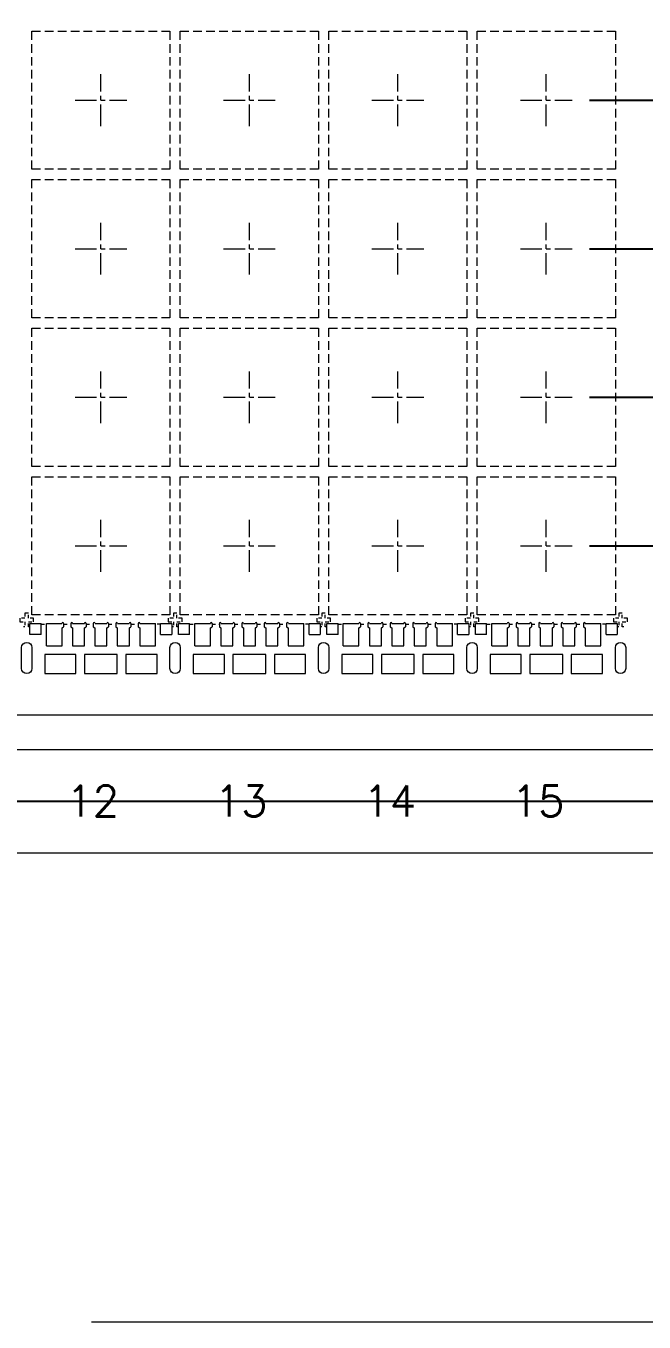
# Model space of a CAD drawing. Header units: millimetres. Extents: x -176 to -53, y -166 to -6.
# Drawn here: x -97.49 to -79.59, y -108.01 to -70.49 of the extents above; entities that cross this region are included whole.
import ezdxf

# ---------------------------------------------------------------- set-up
doc = ezdxf.new("R2010")
doc.units = ezdxf.units.MM
for name, pattern in [('CENTER', [2, 1.25, -0.25, 0.25, -0.25]), ('DASHED', [0.75, 0.5, -0.25]), ('HIDDEN', [0.375, 0.25, -0.125])]:
    doc.linetypes.add(name, pattern=pattern)
doc.layers.get('Defpoints').update_dxf_attribs({"lineweight": 18})
for name, color, linetype, lineweight in [('1', 7, 'Continuous', 18), ('1D', 4, 'Continuous', 18), ('Pkg', 2, 'DASHED', 9)]:
    doc.layers.add(name, color=color, linetype=linetype, lineweight=lineweight)
doc.layers.add('标注', color=4, linetype='Continuous')
doc.styles.add('宋体', font='SimSun.ttf')
doc.dimstyles.new('St. ZB', dxfattribs={"dimtxt": 1.25, "dimasz": 0.8, "dimexe": 0.3, "dimexo": 0.2, "dimgap": 0.3, "dimtad": 0, "dimdec": 3, "dimzin": 0, "dimdsep": 46, "dimtxsty": '宋体', "dimcen": 0.09, "dimdle": 1.6, "dimclrd": 7, "dimclre": 1, "dimclrt": 256, "dimadec": 0, "dimazin": 0, "dimtfac": 1, "dimtdec": 3, "dimtmove": 0, "dimatfit": 3, "dimfxl": 1, "dimtolj": 1, "dimtzin": 0, "dimarcsym": 0})

# ---------------------------------------------------------------- blocks, each defined once
blk = doc.blocks.new('*D11')
at = {"layer": 'Defpoints', "color": 0, "transparency": 16777216}
for p in [(1771.333, 712.452), (1802.133, 657.764), (1813.641, 657.764)]:
    blk.add_point(p, dxfattribs=at)
at = {"layer": '标注', "color": 1, "linetype": 'Continuous', "lineweight": -2, "transparency": 16777216}
blk.add_line((1802.633, 657.764), (1813.641, 657.764), dxfattribs=at)
at = {"layer": '标注', "lineweight": 5, "transparency": 16777216, "insert": (1816.503, 657.764), "char_height": 1.25, "attachment_point": 5, "style": '宋体'}
blk.add_mtext('\\A1;54.688', dxfattribs=at)
blk = doc.blocks.new('*D12')
at = {"layer": 'Defpoints', "color": 0, "transparency": 16777216}
for p in [(1771.333, 712.452), (1802.133, 653.464), (1813.641, 653.464)]:
    blk.add_point(p, dxfattribs=at)
at = {"layer": '标注', "color": 1, "linetype": 'Continuous', "lineweight": -2, "transparency": 16777216}
blk.add_line((1802.633, 653.464), (1813.641, 653.464), dxfattribs=at)
at = {"layer": '标注', "lineweight": 5, "transparency": 16777216, "insert": (1816.503, 653.464), "char_height": 1.25, "attachment_point": 5, "style": '宋体'}
blk.add_mtext('\\A1;58.988', dxfattribs=at)
blk = doc.blocks.new('*D13')
at = {"layer": 'Defpoints', "color": 0, "transparency": 16777216}
for p in [(1771.333, 712.452), (1802.133, 649.164), (1813.641, 649.164)]:
    blk.add_point(p, dxfattribs=at)
at = {"layer": '标注', "color": 1, "linetype": 'Continuous', "lineweight": -2, "transparency": 16777216}
blk.add_line((1802.633, 649.164), (1813.641, 649.164), dxfattribs=at)
at = {"layer": '标注', "lineweight": 5, "transparency": 16777216, "insert": (1816.514, 649.164), "char_height": 1.25, "attachment_point": 5, "style": '宋体'}
blk.add_mtext('\\A1;63.288', dxfattribs=at)
blk = doc.blocks.new('*D14')
at = {"layer": 'Defpoints', "color": 0, "transparency": 16777216}
for p in [(1771.333, 712.452), (1802.133, 644.864), (1813.641, 644.864)]:
    blk.add_point(p, dxfattribs=at)
at = {"layer": '标注', "color": 1, "linetype": 'Continuous', "lineweight": -2, "transparency": 16777216}
blk.add_line((1802.633, 644.864), (1813.641, 644.864), dxfattribs=at)
at = {"layer": '标注', "lineweight": 5, "transparency": 16777216, "insert": (1816.514, 644.864), "char_height": 1.25, "attachment_point": 5, "style": '宋体'}
blk.add_mtext('\\A1;67.588', dxfattribs=at)
blk = doc.blocks.new('*D49')
at = {"layer": 'Defpoints', "color": 0, "transparency": 16777216}
for p in [(1771.333, 712.452), (1769.908, 637.476), (1813.889, 636.875)]:
    blk.add_point(p, dxfattribs=at)
at = {"layer": '标注', "color": 1, "linetype": 'Continuous', "lineweight": -2, "transparency": 16777216}
for p, q in [((1770.408, 637.476), (1810.689, 637.476)), ((1810.689, 637.476), (1812.289, 636.875)), ((1812.289, 636.875), (1813.889, 636.875))]:
    blk.add_line(p, q, dxfattribs=at)
at = {"layer": '标注', "lineweight": 5, "transparency": 16777216, "insert": (1816.755, 636.875), "char_height": 1.25, "attachment_point": 5, "style": '宋体'}
blk.add_mtext('\\A1;74.976', dxfattribs=at)

msp = doc.modelspace()

# ---------------------------------------------------------------- linework, layer by layer
at = {"color": 1, "linetype": 'CENTER', "lineweight": 5, "ltscale": 0.5}
for p, q in [((-95.3178, -73.3891), (-95.3178, -71.8891)), ((-91.0178, -73.3891), (-91.0178, -71.8891)), ((-86.7178, -73.3891), (-86.7178, -71.8891)), ((-82.4178, -73.3891), (-82.4178, -71.8891)), ((-96.0678, -72.6391), (-94.5678, -72.6391)), ((-91.7678, -72.6391), (-90.2678, -72.6391)), ((-87.4678, -72.6391), (-85.9678, -72.6391)), ((-83.1678, -72.6391), (-81.6678, -72.6391)), ((-95.3178, -77.6891), (-95.3178, -76.1891)), ((-91.0178, -77.6891), (-91.0178, -76.1891)), ((-86.7178, -77.6891), (-86.7178, -76.1891)), ((-82.4178, -77.6891), (-82.4178, -76.1891)), ((-96.0678, -76.9391), (-94.5678, -76.9391)), ((-91.7678, -76.9391), (-90.2678, -76.9391)), ((-87.4678, -76.9391), (-85.9678, -76.9391)), ((-83.1678, -76.9391), (-81.6678, -76.9391)), ((-95.3178, -81.9891), (-95.3178, -80.4891)), ((-91.0178, -81.9891), (-91.0178, -80.4891)), ((-86.7178, -81.9891), (-86.7178, -80.4891)), ((-82.4178, -81.9891), (-82.4178, -80.4891)), ((-96.0678, -81.2391), (-94.5678, -81.2391)), ((-91.7678, -81.2391), (-90.2678, -81.2391)), ((-87.4678, -81.2391), (-85.9678, -81.2391)), ((-83.1678, -81.2391), (-81.6678, -81.2391)), ((-95.3178, -86.2891), (-95.3178, -84.7891)), ((-91.0178, -86.2891), (-91.0178, -84.7891)), ((-86.7178, -86.2891), (-86.7178, -84.7891)), ((-82.4178, -86.2891), (-82.4178, -84.7891)), ((-96.0678, -85.5391), (-94.5678, -85.5391)), ((-91.7678, -85.5391), (-90.2678, -85.5391)), ((-87.4678, -85.5391), (-85.9678, -85.5391)), ((-83.1678, -85.5391), (-81.6678, -85.5391))]:
    msp.add_line(p, q, dxfattribs=at)
at = {"layer": '1', "linetype": 'Continuous', "lineweight": 5}
for p, q in [((-97.0478, -88.1091), (-97.0478, -87.7841)), ((-96.8978, -88.4391), (-96.8978, -87.7841)), ((-96.3978, -87.7841), (-96.3978, -87.8891)), ((-96.1878, -87.7841), (-96.1878, -87.8891)), ((-95.7478, -87.7841), (-95.7478, -87.8891)), ((-95.5378, -87.7841), (-95.5378, -87.8891)), ((-95.0978, -87.7841), (-95.0978, -87.8891)), ((-94.8878, -87.7841), (-94.8878, -87.8891)), ((-94.4478, -87.7841), (-94.4478, -87.8891)), ((-94.2378, -87.7841), (-94.2378, -87.8891)), ((-93.7378, -88.4391), (-93.7378, -87.7841)), ((-93.5878, -88.1091), (-93.5878, -87.7841)), ((-92.7478, -88.1091), (-92.7478, -87.7841)), ((-92.5978, -88.4391), (-92.5978, -87.7841)), ((-92.0978, -87.7841), (-92.0978, -87.8891)), ((-91.8878, -87.7841), (-91.8878, -87.8891)), ((-91.4478, -87.7841), (-91.4478, -87.8891)), ((-91.2378, -87.7841), (-91.2378, -87.8891)), ((-90.7978, -87.7841), (-90.7978, -87.8891)), ((-90.5878, -87.7841), (-90.5878, -87.8891)), ((-90.1478, -87.7841), (-90.1478, -87.8891)), ((-89.9378, -87.7841), (-89.9378, -87.8891)), ((-89.4378, -88.4391), (-89.4378, -87.7841)), ((-89.2878, -88.1091), (-89.2878, -87.7841)), ((-88.4478, -88.1091), (-88.4478, -87.7841)), ((-88.2978, -88.4391), (-88.2978, -87.7841)), ((-87.7978, -87.7841), (-87.7978, -87.8891)), ((-87.5878, -87.7841), (-87.5878, -87.8891)), ((-87.1478, -87.7841), (-87.1478, -87.8891)), ((-86.9378, -87.7841), (-86.9378, -87.8891)), ((-86.4978, -87.7841), (-86.4978, -87.8891)), ((-86.2878, -87.7841), (-86.2878, -87.8891)), ((-85.8478, -87.7841), (-85.8478, -87.8891)), ((-85.6378, -87.7841), (-85.6378, -87.8891)), ((-85.1378, -88.4391), (-85.1378, -87.7841)), ((-84.9878, -88.1091), (-84.9878, -87.7841)), ((-84.1478, -88.1091), (-84.1478, -87.7841)), ((-83.9978, -88.4391), (-83.9978, -87.7841)), ((-83.4978, -87.7841), (-83.4978, -87.8891)), ((-83.2878, -87.7841), (-83.2878, -87.8891)), ((-82.8478, -87.7841), (-82.8478, -87.8891)), ((-82.6378, -87.7841), (-82.6378, -87.8891)), ((-82.1978, -87.7841), (-82.1978, -87.8891)), ((-81.9878, -87.7841), (-81.9878, -87.8891)), ((-81.5478, -87.7841), (-81.5478, -87.8891)), ((-81.3378, -87.7841), (-81.3378, -87.8891)), ((-80.8378, -88.4391), (-80.8378, -87.7841)), ((-80.6878, -88.1091), (-80.6878, -87.7841)), ((-97.0478, -88.1091), (-97.3728, -88.1091)), ((-96.4428, -87.9128), (-96.3978, -87.8891)), ((-96.4428, -88.4391), (-96.4428, -87.9128)), ((-96.1878, -87.8891), (-96.1428, -87.9128)), ((-96.1428, -87.9128), (-96.1428, -88.4391)), ((-95.7928, -87.9128), (-95.7478, -87.8891)), ((-95.7928, -88.4391), (-95.7928, -87.9128)), ((-95.5378, -87.8891), (-95.4928, -87.9128)), ((-95.4928, -87.9128), (-95.4928, -88.4391)), ((-95.1428, -87.9128), (-95.0978, -87.8891)), ((-95.1428, -88.4391), (-95.1428, -87.9128)), ((-94.8878, -87.8891), (-94.8428, -87.9128)), ((-94.8428, -87.9128), (-94.8428, -88.4391)), ((-94.4928, -87.9128), (-94.4478, -87.8891)), ((-94.4928, -88.4391), (-94.4928, -87.9128)), ((-94.2378, -87.8891), (-94.1928, -87.9128)), ((-94.1928, -87.9128), (-94.1928, -88.4391)), ((-93.5878, -88.1091), (-93.2628, -88.1091)), ((-92.7478, -88.1091), (-93.0728, -88.1091)), ((-92.1428, -87.9128), (-92.0978, -87.8891)), ((-92.1428, -88.4391), (-92.1428, -87.9128)), ((-91.8878, -87.8891), (-91.8428, -87.9128)), ((-91.8428, -87.9128), (-91.8428, -88.4391)), ((-91.4928, -87.9128), (-91.4478, -87.8891)), ((-91.4928, -88.4391), (-91.4928, -87.9128)), ((-91.2378, -87.8891), (-91.1928, -87.9128)), ((-91.1928, -87.9128), (-91.1928, -88.4391)), ((-90.8428, -87.9128), (-90.7978, -87.8891)), ((-90.8428, -88.4391), (-90.8428, -87.9128)), ((-90.5878, -87.8891), (-90.5428, -87.9128)), ((-90.5428, -87.9128), (-90.5428, -88.4391)), ((-90.1928, -87.9128), (-90.1478, -87.8891)), ((-90.1928, -88.4391), (-90.1928, -87.9128)), ((-89.9378, -87.8891), (-89.8928, -87.9128)), ((-89.8928, -87.9128), (-89.8928, -88.4391)), ((-89.2878, -88.1091), (-88.9628, -88.1091)), ((-88.4478, -88.1091), (-88.7728, -88.1091)), ((-87.8428, -87.9128), (-87.7978, -87.8891)), ((-87.8428, -88.4391), (-87.8428, -87.9128)), ((-87.5878, -87.8891), (-87.5428, -87.9128)), ((-87.5428, -87.9128), (-87.5428, -88.4391)), ((-87.1928, -87.9128), (-87.1478, -87.8891)), ((-87.1928, -88.4391), (-87.1928, -87.9128)), ((-86.9378, -87.8891), (-86.8928, -87.9128)), ((-86.8928, -87.9128), (-86.8928, -88.4391)), ((-86.5428, -87.9128), (-86.4978, -87.8891)), ((-86.5428, -88.4391), (-86.5428, -87.9128)), ((-86.2878, -87.8891), (-86.2428, -87.9128)), ((-86.2428, -87.9128), (-86.2428, -88.4391)), ((-85.8928, -87.9128), (-85.8478, -87.8891)), ((-85.8928, -88.4391), (-85.8928, -87.9128)), ((-85.6378, -87.8891), (-85.5928, -87.9128)), ((-85.5928, -87.9128), (-85.5928, -88.4391)), ((-84.9878, -88.1091), (-84.6628, -88.1091)), ((-84.1478, -88.1091), (-84.4728, -88.1091)), ((-83.5428, -87.9128), (-83.4978, -87.8891)), ((-83.5428, -88.4391), (-83.5428, -87.9128)), ((-83.2878, -87.8891), (-83.2428, -87.9128)), ((-83.2428, -87.9128), (-83.2428, -88.4391)), ((-82.8928, -87.9128), (-82.8478, -87.8891)), ((-82.8928, -88.4391), (-82.8928, -87.9128)), ((-82.6378, -87.8891), (-82.5928, -87.9128)), ((-82.5928, -87.9128), (-82.5928, -88.4391)), ((-82.2428, -87.9128), (-82.1978, -87.8891)), ((-82.2428, -88.4391), (-82.2428, -87.9128)), ((-81.9878, -87.8891), (-81.9428, -87.9128)), ((-81.9428, -87.9128), (-81.9428, -88.4391)), ((-81.5928, -87.9128), (-81.5478, -87.8891)), ((-81.5928, -88.4391), (-81.5928, -87.9128)), ((-81.3378, -87.8891), (-81.2928, -87.9128)), ((-81.2928, -87.9128), (-81.2928, -88.4391)), ((-80.6878, -88.1091), (-80.3628, -88.1091))]:
    msp.add_line(p, q, dxfattribs=at)
at = {"layer": '1', "lineweight": 5}
for p, q in [((-96.8978, -88.4391), (-96.4428, -88.4391)), ((-96.1428, -88.4391), (-95.7928, -88.4391)), ((-95.4928, -88.4391), (-95.1428, -88.4391)), ((-94.8428, -88.4391), (-94.4928, -88.4391)), ((-94.1928, -88.4391), (-93.7378, -88.4391)), ((-92.5978, -88.4391), (-92.1428, -88.4391)), ((-91.8428, -88.4391), (-91.4928, -88.4391)), ((-91.1928, -88.4391), (-90.8428, -88.4391)), ((-90.5428, -88.4391), (-90.1928, -88.4391)), ((-89.8928, -88.4391), (-89.4378, -88.4391)), ((-88.2978, -88.4391), (-87.8428, -88.4391)), ((-87.5428, -88.4391), (-87.1928, -88.4391)), ((-86.8928, -88.4391), (-86.5428, -88.4391)), ((-86.2428, -88.4391), (-85.8928, -88.4391)), ((-85.5928, -88.4391), (-85.1378, -88.4391)), ((-83.9978, -88.4391), (-83.5428, -88.4391)), ((-83.2428, -88.4391), (-82.8928, -88.4391)), ((-82.5928, -88.4391), (-82.2428, -88.4391)), ((-81.9428, -88.4391), (-81.5928, -88.4391)), ((-81.2928, -88.4391), (-80.8378, -88.4391)), ((-75.2178, -94.4391), (-150.7178, -94.4391))]:
    msp.add_line(p, q, dxfattribs=at)
at = {"layer": '1', "linetype": 'Continuous', "lineweight": 5}
for points in [[(-97.3728, -88.1091), (-97.3728, -87.7841), (-97.0478, -87.7841)], [(-96.8978, -87.7841), (-96.4478, -87.7841)], [(-96.1378, -87.7841), (-95.7978, -87.7841)], [(-95.4878, -87.7841), (-95.1478, -87.7841)], [(-94.8378, -87.7841), (-94.4978, -87.7841)], [(-94.1878, -87.7841), (-93.7378, -87.7841)], [(-93.5878, -87.7841), (-93.2628, -87.7841), (-93.2628, -88.1091)], [(-93.0728, -88.1091), (-93.0728, -87.7841), (-92.7478, -87.7841)], [(-92.5978, -87.7841), (-92.1478, -87.7841)], [(-91.8378, -87.7841), (-91.4978, -87.7841)], [(-91.1878, -87.7841), (-90.8478, -87.7841)], [(-90.5378, -87.7841), (-90.1978, -87.7841)], [(-89.8878, -87.7841), (-89.4378, -87.7841)], [(-89.2878, -87.7841), (-88.9628, -87.7841), (-88.9628, -88.1091)], [(-88.7728, -88.1091), (-88.7728, -87.7841), (-88.4478, -87.7841)], [(-88.2978, -87.7841), (-87.8478, -87.7841)], [(-87.5378, -87.7841), (-87.1978, -87.7841)], [(-86.8878, -87.7841), (-86.5478, -87.7841)], [(-86.2378, -87.7841), (-85.8978, -87.7841)], [(-85.5878, -87.7841), (-85.1378, -87.7841)], [(-84.9878, -87.7841), (-84.6628, -87.7841), (-84.6628, -88.1091)], [(-84.4728, -88.1091), (-84.4728, -87.7841), (-84.1478, -87.7841)], [(-83.9978, -87.7841), (-83.5478, -87.7841)], [(-83.2378, -87.7841), (-82.8978, -87.7841)], [(-82.5878, -87.7841), (-82.2478, -87.7841)], [(-81.9378, -87.7841), (-81.5978, -87.7841)], [(-81.2878, -87.7841), (-80.8378, -87.7841)], [(-80.6878, -87.7841), (-80.3628, -87.7841), (-80.3628, -88.1091)]]:
    msp.add_lwpolyline(points, dxfattribs=at)
at = {"layer": '1', "lineweight": 5, "ltscale": 10}
for points in [[(-97.3178, -88.4841), (-97.3178, -89.0891, -1), (-97.6178, -89.0891), (-97.6178, -88.4841, -1)], [(-93.0178, -88.4841), (-93.0178, -89.0891, -1), (-93.3178, -89.0891), (-93.3178, -88.4841, -1)], [(-88.7178, -88.4841), (-88.7178, -89.0891, -1), (-89.0178, -89.0891), (-89.0178, -88.4841, -1)], [(-84.4178, -88.4841), (-84.4178, -89.0891, -1), (-84.7178, -89.0891), (-84.7178, -88.4841, -1)], [(-80.1178, -88.4841), (-80.1178, -89.0891, -1), (-80.4178, -89.0891), (-80.4178, -88.4841, -1)]]:
    msp.add_lwpolyline(points, format="xyb", close=True, dxfattribs=at)
for points in [[(-96.9428, -88.6891), (-96.9428, -89.2391), (-96.0428, -89.2391), (-96.0428, -88.6891)], [(-95.7928, -88.6891), (-95.7928, -89.2391), (-94.8428, -89.2391), (-94.8428, -88.6891)], [(-94.5928, -88.6891), (-94.5928, -89.2391), (-93.6928, -89.2391), (-93.6928, -88.6891)], [(-92.6428, -88.6891), (-92.6428, -89.2391), (-91.7428, -89.2391), (-91.7428, -88.6891)], [(-91.4928, -88.6891), (-91.4928, -89.2391), (-90.5428, -89.2391), (-90.5428, -88.6891)], [(-90.2928, -88.6891), (-90.2928, -89.2391), (-89.3928, -89.2391), (-89.3928, -88.6891)], [(-88.3428, -88.6891), (-88.3428, -89.2391), (-87.4428, -89.2391), (-87.4428, -88.6891)], [(-87.1928, -88.6891), (-87.1928, -89.2391), (-86.2428, -89.2391), (-86.2428, -88.6891)], [(-85.9928, -88.6891), (-85.9928, -89.2391), (-85.0928, -89.2391), (-85.0928, -88.6891)], [(-84.0428, -88.6891), (-84.0428, -89.2391), (-83.1428, -89.2391), (-83.1428, -88.6891)], [(-82.8928, -88.6891), (-82.8928, -89.2391), (-81.9428, -89.2391), (-81.9428, -88.6891)], [(-81.6928, -88.6891), (-81.6928, -89.2391), (-80.7928, -89.2391), (-80.7928, -88.6891)]]:
    msp.add_lwpolyline(points, close=True, dxfattribs=at)
at = {"layer": '1'}
for centre in [(-96.4228, -87.7841), (-96.1628, -87.7841), (-95.7728, -87.7841), (-95.5128, -87.7841), (-95.1228, -87.7841), (-94.8628, -87.7841), (-94.4728, -87.7841), (-94.2128, -87.7841), (-92.1228, -87.7841), (-91.8628, -87.7841), (-91.4728, -87.7841), (-91.2128, -87.7841), (-90.8228, -87.7841), (-90.5628, -87.7841), (-90.1728, -87.7841), (-89.9128, -87.7841), (-87.8228, -87.7841), (-87.5628, -87.7841), (-87.1728, -87.7841), (-86.9128, -87.7841), (-86.5228, -87.7841), (-86.2628, -87.7841), (-85.8728, -87.7841), (-85.6128, -87.7841), (-83.5228, -87.7841), (-83.2628, -87.7841), (-82.8728, -87.7841), (-82.6128, -87.7841), (-82.2228, -87.7841), (-81.9628, -87.7841), (-81.5728, -87.7841), (-81.3128, -87.7841)]:
    msp.add_arc(centre, 0.025, 0, 180, dxfattribs=at)
at = {"layer": '1D', "elevation": 0}
msp.add_lwpolyline([(-70.4263, -19.4391), (-151.7121, -19.4391), (-151.7121, -91.4391), (-70.4263, -91.4391)], dxfattribs=at)
at = {"layer": '1D', "color": 1, "lineweight": 5}
msp.add_lwpolyline([(-75.2178, -90.4391), (-147.2178, -90.4391), (-147.2178, -20.4391), (-75.2178, -20.4391)], dxfattribs=at)
at = {"layer": '1D', "color": 4, "linetype": 'HIDDEN', "lineweight": 5, "ltscale": 0.3}
for points in [[(-97.2678, -87.6391), (-97.4178, -87.6391), (-97.4178, -87.4891), (-97.5178, -87.4891), (-97.5178, -87.6391), (-97.6678, -87.6391), (-97.6678, -87.7391), (-97.5178, -87.7391), (-97.5178, -87.8891), (-97.5628, -87.8891)], [(-97.3728, -87.8891), (-97.4178, -87.8891), (-97.4178, -87.7391), (-97.2678, -87.7391), (-97.2678, -87.6391)], [(-92.9678, -87.6391), (-93.1178, -87.6391), (-93.1178, -87.4891), (-93.2178, -87.4891), (-93.2178, -87.6391), (-93.3678, -87.6391), (-93.3678, -87.7391), (-93.2178, -87.7391), (-93.2178, -87.8891), (-93.2628, -87.8891)], [(-93.0728, -87.8891), (-93.1178, -87.8891), (-93.1178, -87.7391), (-92.9678, -87.7391), (-92.9678, -87.6391)], [(-88.6678, -87.6391), (-88.8178, -87.6391), (-88.8178, -87.4891), (-88.9178, -87.4891), (-88.9178, -87.6391), (-89.0678, -87.6391), (-89.0678, -87.7391), (-88.9178, -87.7391), (-88.9178, -87.8891), (-88.9628, -87.8891)], [(-88.7728, -87.8891), (-88.8178, -87.8891), (-88.8178, -87.7391), (-88.6678, -87.7391), (-88.6678, -87.6391)], [(-84.3678, -87.6391), (-84.5178, -87.6391), (-84.5178, -87.4891), (-84.6178, -87.4891), (-84.6178, -87.6391), (-84.7678, -87.6391), (-84.7678, -87.7391), (-84.6178, -87.7391), (-84.6178, -87.8891), (-84.6628, -87.8891)], [(-84.4728, -87.8891), (-84.5178, -87.8891), (-84.5178, -87.7391), (-84.3678, -87.7391), (-84.3678, -87.6391)], [(-80.0678, -87.6391), (-80.2178, -87.6391), (-80.2178, -87.4891), (-80.3178, -87.4891), (-80.3178, -87.6391), (-80.4678, -87.6391), (-80.4678, -87.7391), (-80.3178, -87.7391), (-80.3178, -87.8891), (-80.3628, -87.8891)], [(-80.1728, -87.8891), (-80.2178, -87.8891), (-80.2178, -87.7391), (-80.0678, -87.7391), (-80.0678, -87.6391)], [(-97.0478, -87.8091), (-96.8978, -87.8091)], [(-96.3978, -87.8091), (-96.1878, -87.8091)], [(-95.7478, -87.8091), (-95.5378, -87.8091)], [(-95.0978, -87.8091), (-94.8878, -87.8091)], [(-94.4478, -87.8091), (-94.2378, -87.8091)], [(-93.5878, -87.8091), (-93.7378, -87.8091)], [(-92.7478, -87.8091), (-92.5978, -87.8091)], [(-92.0978, -87.8091), (-91.8878, -87.8091)], [(-91.4478, -87.8091), (-91.2378, -87.8091)], [(-90.7978, -87.8091), (-90.5878, -87.8091)], [(-90.1478, -87.8091), (-89.9378, -87.8091)], [(-89.2878, -87.8091), (-89.4378, -87.8091)], [(-88.4478, -87.8091), (-88.2978, -87.8091)], [(-87.7978, -87.8091), (-87.5878, -87.8091)], [(-87.1478, -87.8091), (-86.9378, -87.8091)], [(-86.4978, -87.8091), (-86.2878, -87.8091)], [(-85.8478, -87.8091), (-85.6378, -87.8091)], [(-84.9878, -87.8091), (-85.1378, -87.8091)], [(-84.1478, -87.8091), (-83.9978, -87.8091)], [(-83.4978, -87.8091), (-83.2878, -87.8091)], [(-82.8478, -87.8091), (-82.6378, -87.8091)], [(-82.1978, -87.8091), (-81.9878, -87.8091)], [(-81.5478, -87.8091), (-81.3378, -87.8091)], [(-80.6878, -87.8091), (-80.8378, -87.8091)]]:
    msp.add_lwpolyline(points, dxfattribs=at)
at = {"layer": 'Pkg', "color": 2, "linetype": 'DASHED', "lineweight": 5, "ltscale": 0.5}
for points in [[(-97.3178, -70.6391), (-93.3178, -70.6391), (-93.3178, -74.6391), (-97.3178, -74.6391)], [(-93.0178, -70.6391), (-89.0178, -70.6391), (-89.0178, -74.6391), (-93.0178, -74.6391)], [(-88.7178, -70.6391), (-84.7178, -70.6391), (-84.7178, -74.6391), (-88.7178, -74.6391)], [(-84.4178, -70.6391), (-80.4178, -70.6391), (-80.4178, -74.6391), (-84.4178, -74.6391)], [(-97.3178, -74.9391), (-93.3178, -74.9391), (-93.3178, -78.9391), (-97.3178, -78.9391)], [(-93.0178, -74.9391), (-89.0178, -74.9391), (-89.0178, -78.9391), (-93.0178, -78.9391)], [(-88.7178, -74.9391), (-84.7178, -74.9391), (-84.7178, -78.9391), (-88.7178, -78.9391)], [(-84.4178, -74.9391), (-80.4178, -74.9391), (-80.4178, -78.9391), (-84.4178, -78.9391)], [(-97.3178, -79.2391), (-93.3178, -79.2391), (-93.3178, -83.2391), (-97.3178, -83.2391)], [(-93.0178, -79.2391), (-89.0178, -79.2391), (-89.0178, -83.2391), (-93.0178, -83.2391)], [(-88.7178, -79.2391), (-84.7178, -79.2391), (-84.7178, -83.2391), (-88.7178, -83.2391)], [(-84.4178, -79.2391), (-80.4178, -79.2391), (-80.4178, -83.2391), (-84.4178, -83.2391)], [(-97.3178, -83.5391), (-93.3178, -83.5391), (-93.3178, -87.5391), (-97.3178, -87.5391)], [(-93.0178, -83.5391), (-89.0178, -83.5391), (-89.0178, -87.5391), (-93.0178, -87.5391)], [(-88.7178, -83.5391), (-84.7178, -83.5391), (-84.7178, -87.5391), (-88.7178, -87.5391)], [(-84.4178, -83.5391), (-80.4178, -83.5391), (-80.4178, -87.5391), (-84.4178, -87.5391)]]:
    msp.add_lwpolyline(points, close=True, dxfattribs=at)
at = {"layer": '标注', "lineweight": 5}
msp.add_line((-75.2178, -108.0122), (-95.5948, -108.0122), dxfattribs=at)

# ---------------------------------------------------------------- texts
at = {"layer": '标注', "lineweight": 5, "char_height": 0.892857, "attachment_point": 5, "style": '宋体'}
for s, insert in [('{\\Fsimplex|c134;12}', (-95.5559, -92.9271)), ('{\\Fsimplex|c134;13}', (-91.2559, -92.9271)), ('{\\Fsimplex|c134;14}', (-86.9559, -92.9271)), ('{\\Fsimplex|c134;15}', (-82.6559, -92.9271))]:
    msp.add_mtext(s, dxfattribs=dict(at, insert=insert))

# ---------------------------------------------------------------- dimensions: what is measured, and where the dimension line sits
at = {"layer": '标注', "lineweight": 5}
for feature_location, offset, picture, middle in [((-113.8928, -92.9271), (43.9816, -0.6018), '*D49', (-67.0452, -93.5289)), ((-81.6678, -72.6391), (11.508, 0), '*D11', (-67.2973, -72.6391)), ((-81.6678, -76.9391), (11.508, 0), '*D12', (-67.2973, -76.9391)), ((-81.6678, -81.2391), (11.508, 0), '*D13', (-67.2869, -81.2391)), ((-81.6678, -85.5391), (11.508, 0), '*D14', (-67.2869, -85.5391))]:
    dim = msp.add_ordinate_dim(feature_location=feature_location, offset=offset, dtype=0, origin=(-112.4678, -17.9511), dimstyle='St. ZB', override={"dimexo": 0.5, "dimtxsty": '宋体', "dimsah": 1, "dimclrd": 1}, dxfattribs=at)
    dim.commit()
    dim.dimension.update_dxf_attribs({"geometry": picture, "text_midpoint": middle, "insert": (-1883.8005, -730.4036)})

doc.saveas('drawing.dxf')
